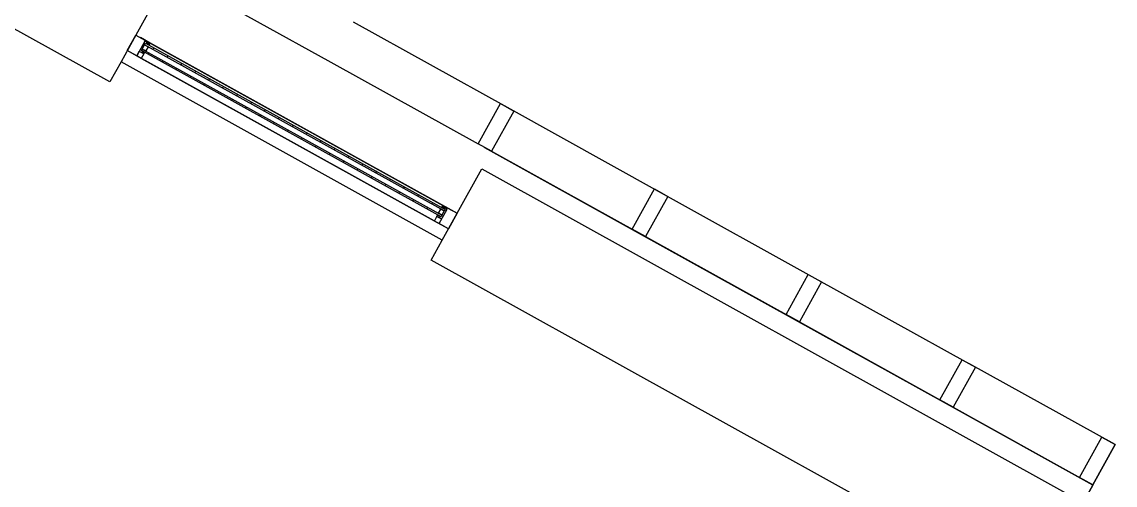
# Model space of a CAD drawing. Header units: metres. Extents: x 3.2 to 22.3, y 0.7 to 22.8.
# Drawn here: x 20.843 to 22.25, y 17.027 to 17.623 of the extents above; entities that cross this region are included whole.
import ezdxf

# ---------------------------------------------------------------- set-up
doc = ezdxf.new("R2010")
doc.units = ezdxf.units.M
for name, color, linetype in [('ARREDI', 9, 'Continuous'), ('INFISSI_VETRATE', 4, 'Continuous'), ('PARETI_STRUTTURE', 7, 'Continuous')]:
    doc.layers.add(name, color=color, linetype=linetype)

msp = doc.modelspace()

# ---------------------------------------------------------------- linework, layer by layer
at = {"layer": 'ARREDI'}
for points in [[(20.9909, 17.579), (20.9787, 17.5857), (20.9898, 17.6056), (21.0082, 17.5955), (21.0075, 17.5943), (21.0013, 17.5978)], [(21.0038, 17.5964), (21.0073, 17.5945), (21.0065, 17.593), (21.003, 17.595)], [(20.9909, 17.579), (20.9942, 17.585), (21.0002, 17.5817), (20.9968, 17.5756)], [(21.0011, 17.5834), (21.0002, 17.5817), (20.9973, 17.5833), (20.9983, 17.585)], [(21.0056, 17.5908), (21.0025, 17.5853), (20.998, 17.5878), (21.0011, 17.5933)], [(21.4386, 17.4609), (21.4387, 17.4612), (21.6368, 17.3515), (21.6366, 17.3511)], [(21.3799, 17.3633), (21.3903, 17.3821), (21.3841, 17.3856), (21.3847, 17.3867), (21.4031, 17.3766), (21.392, 17.3566)], [(21.3878, 17.3835), (21.387, 17.3821), (21.3835, 17.384), (21.3843, 17.3854)], [(21.3799, 17.3633), (21.3739, 17.3666), (21.3772, 17.3727), (21.3832, 17.3694)], [(21.3782, 17.3744), (21.3811, 17.3728), (21.3801, 17.3711), (21.3772, 17.3727)], [(21.3821, 17.3821), (21.3866, 17.3796), (21.3836, 17.3741), (21.3791, 17.3766)], [(21.6366, 17.3511), (21.6368, 17.3515), (21.8348, 17.2417), (21.8346, 17.2414)], [(21.8346, 17.2414), (21.8348, 17.2417), (22.0328, 17.1319), (22.0326, 17.1316)], [(22.0326, 17.1316), (22.0328, 17.1319), (22.2209, 17.0276), (22.2207, 17.0273)], [(22.2207, 17.0273), (22.2211, 17.0271), (22.1113, 16.8291), (22.111, 16.8293)]]:
    msp.add_lwpolyline(points, close=True, dxfattribs=at)
at = {"layer": 'INFISSI_VETRATE'}
for points in [[(21.0071, 17.5828), (21.0054, 17.5811)], [(21.0135, 17.5892), (21.0117, 17.5874)], [(21.025, 17.5729), (21.0233, 17.5711)], [(21.0314, 17.5792), (21.0296, 17.5775)], [(21.0493, 17.5693), (21.0475, 17.5676)], [(21.0429, 17.5629), (21.0412, 17.5612)], [(21.0608, 17.553), (21.0591, 17.5513)], [(21.0672, 17.5594), (21.0655, 17.5576)], [(21.0787, 17.5431), (21.077, 17.5413)], [(21.0851, 17.5495), (21.0834, 17.5477)], [(21.103, 17.5395), (21.1013, 17.5378)], [(21.0966, 17.5331), (21.0949, 17.5314)], [(21.1209, 17.5296), (21.1192, 17.5279)], [(21.1146, 17.5232), (21.1128, 17.5215)], [(21.1325, 17.5133), (21.1307, 17.5116)], [(21.1388, 17.5197), (21.1371, 17.5179)], [(21.1504, 17.5034), (21.1486, 17.5016)], [(21.1568, 17.5097), (21.155, 17.508)], [(21.1747, 17.4998), (21.1729, 17.4981)], [(21.1683, 17.4934), (21.1666, 17.4917)], [(21.1862, 17.4835), (21.1845, 17.4818)], [(21.1926, 17.4899), (21.1908, 17.4881)], [(21.2041, 17.4736), (21.2024, 17.4718)], [(21.2105, 17.4799), (21.2088, 17.4782)], [(21.2284, 17.47), (21.2267, 17.4683)], [(21.222, 17.4636), (21.2203, 17.4619)], [(21.2399, 17.4537), (21.2382, 17.452)], [(21.2463, 17.4601), (21.2446, 17.4583)], [(21.2579, 17.4438), (21.2561, 17.442)], [(21.2642, 17.4502), (21.2625, 17.4484)], [(21.2821, 17.4402), (21.2804, 17.4385)], [(21.2758, 17.4339), (21.274, 17.4321)], [(21.3001, 17.4303), (21.2983, 17.4286)], [(21.2937, 17.4239), (21.2919, 17.4222)], [(21.3116, 17.414), (21.3099, 17.4123)], [(21.318, 17.4204), (21.3162, 17.4186)], [(21.3295, 17.4041), (21.3278, 17.4023)], [(21.3359, 17.4104), (21.3341, 17.4087)], [(21.3538, 17.4005), (21.3521, 17.3988)], [(21.3474, 17.3941), (21.3457, 17.3924)], [(21.3653, 17.3842), (21.3636, 17.3825)], [(21.3717, 17.3906), (21.37, 17.3888)], [(21.3817, 17.3727), (21.3815, 17.3725)]]:
    msp.add_lwpolyline(points, dxfattribs=at)
at = {"layer": 'PARETI_STRUTTURE'}
for points in [[(19.7773, 18.3525), (21.0215, 17.6628), (20.9898, 17.6057)], [(20.9707, 17.5712), (20.9564, 17.5454), (20.0259, 18.0612)], [(21.0513, 17.676), (21.2407, 17.571)], [(21.2694, 17.6227), (21.4674, 17.5129)], [(20.9898, 17.6056), (20.9707, 17.5712)], [(20.9898, 17.6057), (21.1964, 17.4911)], [(20.9957, 17.6024), (21.3505, 17.4057)], [(21.3847, 17.3867), (21.0082, 17.5955), (20.9957, 17.6024)], [(21.0082, 17.5955), (21.3847, 17.3867)], [(20.9968, 17.5757), (20.9787, 17.5857)], [(20.998, 17.5878), (21.3836, 17.3741), (21.3824, 17.372), (20.9969, 17.5857)], [(21.3697, 17.3163), (21.384, 17.3421), (20.9707, 17.5712)], [(21.3739, 17.3666), (20.9968, 17.5757)], [(21.3737, 17.3668), (20.9971, 17.5755)], [(21.2407, 17.571), (21.4301, 17.466), (21.4588, 17.5177), (21.476, 17.5081), (21.4474, 17.4565), (21.4301, 17.466)], [(21.4674, 17.5129), (21.6654, 17.4031)], [(21.1964, 17.4911), (21.4031, 17.3766)], [(21.4474, 17.4565), (21.6281, 17.3562), (21.6568, 17.4079), (21.674, 17.3984), (21.6454, 17.3467), (21.6281, 17.3562)], [(21.4031, 17.3766), (21.4348, 17.4337), (22.1859, 17.0174), (22.1542, 16.9602)], [(21.6654, 17.4031), (21.8634, 17.2934)], [(21.384, 17.3421), (21.4031, 17.3766)], [(21.392, 17.3566), (21.3739, 17.3666)], [(21.6454, 17.3467), (21.8262, 17.2465), (21.8548, 17.2981), (21.872, 17.2886), (21.8434, 17.2369), (21.8262, 17.2465)], [(22.0033, 16.965), (21.3697, 17.3163)], [(21.8634, 17.2934), (22.0614, 17.1836)], [(21.8434, 17.2369), (22.0242, 17.1367), (22.0528, 17.1884), (22.07, 17.1788), (22.0414, 17.1272), (22.0242, 17.1367)], [(22.2209, 17.0276), (22.2496, 17.0793), (22.0614, 17.1836)], [(22.0414, 17.1272), (22.2037, 17.0372), (22.2324, 17.0888), (22.2496, 17.0793), (22.2209, 17.0276), (22.2037, 17.0372)]]:
    msp.add_lwpolyline(points, dxfattribs=at)
for points in [[(21.4031, 17.3766), (21.392, 17.3566), (20.9787, 17.5857), (20.9898, 17.6057)], [(21.0011, 17.5933), (21.0022, 17.5954), (21.3878, 17.3817), (21.3866, 17.3796)], [(21.3878, 17.3817), (21.3866, 17.3796), (21.0011, 17.5933), (21.0022, 17.5954)], [(20.998, 17.5878), (21.3836, 17.3741), (21.3824, 17.372), (20.9969, 17.5857)]]:
    msp.add_lwpolyline(points, close=True, dxfattribs=at)

doc.saveas('drawing.dxf')
